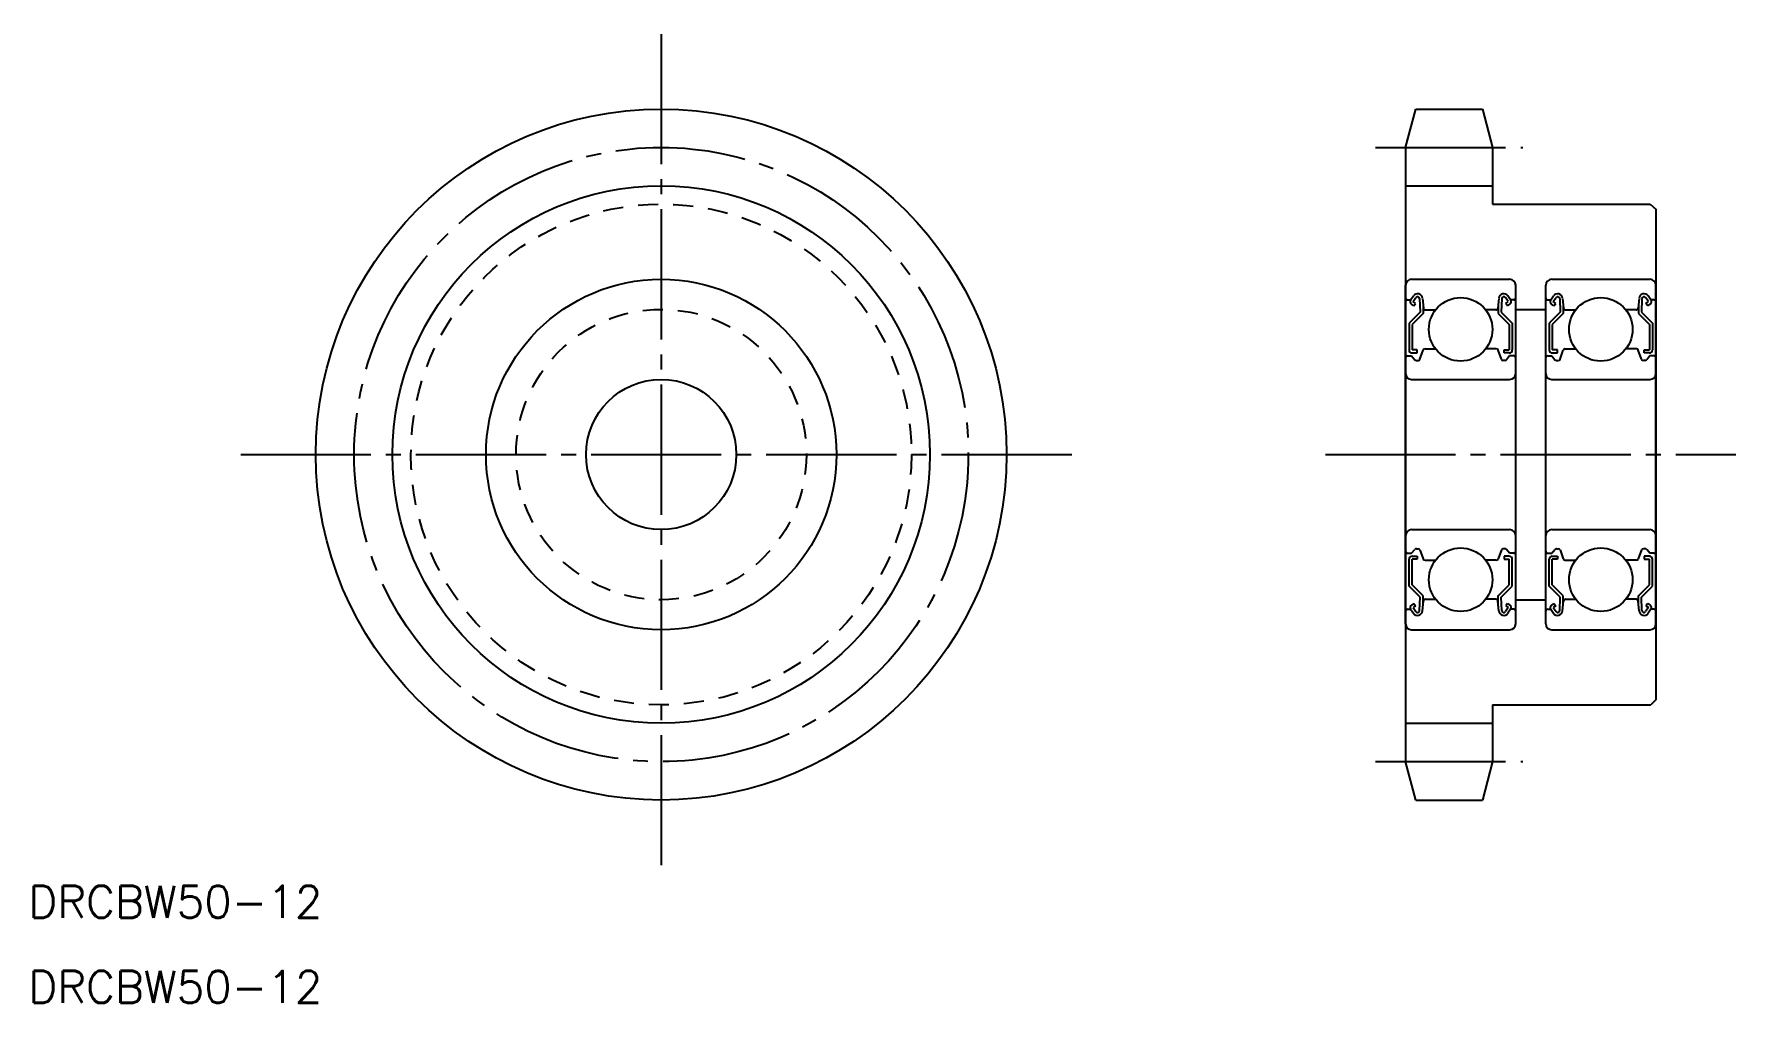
# Model space of a CAD drawing. Extents: x 51 to 221, y 192 to 289.
import ezdxf

# ---------------------------------------------------------------- set-up
doc = ezdxf.new("R2010")
doc.units = 0
doc.linetypes.add('CENTER', pattern=[17.5, 13, -1.5, 1.5, -1.5])
doc.linetypes.add('DASHED', pattern=[3.5, 2, -1.5])
doc.layers.get('0').update_dxf_attribs({"linetype": 'CONTINUOUS'})
doc.layers.add('CENTER', color=1, linetype='CENTER')
doc.styles.get("Standard").update_dxf_attribs({"font": 'txt.shx', "bigfont": '@extfont2.shx'})

msp = doc.modelspace()

# ---------------------------------------------------------------- linework, layer by layer
at = {"color": 7, "linetype": 'CONTINUOUS'}
for p, q in [((187.7, 277.72), (188.73, 281.55)), ((188.73, 281.55), (195.38, 281.55)), ((195.38, 281.55), (196.4, 277.72)), ((187.7, 277.72), (187.7, 216.38)), ((196.4, 277.72), (196.4, 272.05)), ((196.4, 272.05), (212.15, 272.05)), ((212.15, 272.05), (212.7, 271.55)), ((212.7, 271.55), (212.7, 222.55)), ((196.4, 222.05), (196.4, 216.38)), ((196.4, 222.05), (212.2, 222.05)), ((212.7, 222.55), (212.2, 222.05)), ((188.73, 212.55), (187.7, 216.38)), ((196.4, 216.38), (195.38, 212.55)), ((188.73, 212.55), (195.38, 212.55))]:
    msp.add_line(p, q, dxfattribs=at)
at = {"color": 3, "linetype": 'CONTINUOUS'}
for p, q in [((187.7, 273.89), (196.4, 273.89)), ((187.7, 220.21), (196.4, 220.21))]:
    msp.add_line(p, q, dxfattribs=at)
for p, q in [((187.7, 230.15), (187.7, 263.95)), ((188.3, 264.55), (198.1, 264.55)), ((198.7, 230.15), (198.7, 263.95)), ((201.7, 230.15), (201.7, 263.95)), ((202.3, 264.55), (212.1, 264.55)), ((212.7, 230.15), (212.7, 263.95)), ((187.9, 262.5), (188.2, 262.5)), ((188.2, 262.5), (188.48, 262.89)), ((188.52, 261.91), (188.28, 262.08)), ((188.45, 262.33), (188.73, 262.73)), ((188.7, 262.15), (188.45, 262.33)), ((188.52, 261.91), (188.7, 262.15)), ((189.1, 262.62), (189.15, 261.27)), ((189.39, 262.65), (189.48, 261.68)), ((189.45, 262.02), (189.45, 261.15)), ((197.02, 262.65), (196.93, 261.68)), ((196.96, 262.02), (196.96, 261.15)), ((197.31, 262.62), (197.26, 261.27)), ((197.96, 262.33), (197.68, 262.73)), ((197.71, 262.15), (197.96, 262.33)), ((197.89, 261.91), (197.71, 262.15)), ((197.89, 261.91), (198.13, 262.08)), ((198.2, 262.5), (197.93, 262.89)), ((198.5, 262.5), (198.2, 262.5)), ((201.9, 262.5), (202.2, 262.5)), ((202.2, 262.5), (202.48, 262.89)), ((202.52, 261.91), (202.28, 262.08)), ((202.45, 262.33), (202.73, 262.73)), ((202.7, 262.15), (202.45, 262.33)), ((202.52, 261.91), (202.7, 262.15)), ((203.1, 262.62), (203.15, 261.27)), ((203.39, 262.65), (203.48, 261.68)), ((203.45, 262.02), (203.45, 261.15)), ((211.02, 262.65), (210.93, 261.68)), ((210.96, 262.02), (210.96, 261.15)), ((211.31, 262.62), (211.26, 261.27)), ((211.96, 262.33), (211.68, 262.73)), ((211.71, 262.15), (211.96, 262.33)), ((211.89, 261.91), (211.71, 262.15)), ((211.89, 261.91), (212.13, 262.08)), ((212.2, 262.5), (211.93, 262.89)), ((212.5, 262.5), (212.2, 262.5)), ((189.15, 261.27), (188.05, 260.17)), ((188.05, 260.17), (188.05, 257.5)), ((189.45, 261.15), (188.35, 260.05)), ((189.68, 261.5), (190.7, 261.5)), ((196.73, 261.5), (195.71, 261.5)), ((196.96, 261.15), (198.06, 260.05)), ((197.26, 261.27), (198.36, 260.17)), ((198.36, 260.17), (198.36, 257.5)), ((198.7, 261.55), (201.7, 261.55)), ((203.15, 261.27), (202.05, 260.17)), ((202.05, 260.17), (202.05, 257.5)), ((203.45, 261.15), (202.35, 260.05)), ((203.68, 261.5), (204.7, 261.5)), ((210.73, 261.5), (209.71, 261.5)), ((210.96, 261.15), (212.06, 260.05)), ((211.26, 261.27), (212.36, 260.17)), ((212.36, 260.17), (212.36, 257.5)), ((188.35, 260.05), (188.35, 257.5)), ((198.06, 260.05), (198.06, 257.5)), ((202.35, 260.05), (202.35, 257.5)), ((212.06, 260.05), (212.06, 257.5)), ((187.9, 256.9), (188.3, 256.9)), ((188.3, 256.9), (188.62, 256.52)), ((188.87, 257.5), (188.35, 257.5)), ((188.35, 257.2), (188.87, 257.2)), ((188.87, 257.2), (188.87, 257.5)), ((189.14, 256.58), (189.46, 257.47)), ((189.65, 257.6), (190.7, 257.6)), ((196.76, 257.6), (195.71, 257.6)), ((197.27, 256.58), (196.95, 257.47)), ((197.54, 257.5), (198.06, 257.5)), ((197.54, 257.2), (197.54, 257.5)), ((198.06, 257.2), (197.54, 257.2)), ((198.1, 256.9), (197.79, 256.52)), ((198.5, 256.9), (198.1, 256.9)), ((201.9, 256.9), (202.3, 256.9)), ((202.3, 256.9), (202.62, 256.52)), ((202.87, 257.5), (202.35, 257.5)), ((202.35, 257.2), (202.87, 257.2)), ((202.87, 257.2), (202.87, 257.5)), ((203.14, 256.58), (203.46, 257.47)), ((203.65, 257.6), (204.7, 257.6)), ((210.76, 257.6), (209.71, 257.6)), ((211.27, 256.58), (210.95, 257.47)), ((211.54, 257.5), (212.06, 257.5)), ((211.54, 257.2), (211.54, 257.5)), ((212.06, 257.2), (211.54, 257.2)), ((212.1, 256.9), (211.79, 256.52)), ((212.5, 256.9), (212.1, 256.9)), ((188.78, 256.45), (188.95, 256.45)), ((197.63, 256.45), (197.46, 256.45)), ((202.78, 256.45), (202.95, 256.45)), ((211.63, 256.45), (211.46, 256.45)), ((188.3, 254.55), (198.1, 254.55)), ((202.3, 254.55), (212.1, 254.55)), ((187.7, 247.05), (187.7, 247.05)), ((201.7, 247.05), (201.7, 247.05)), ((187.7, 238.8), (187.7, 238.8)), ((188.3, 239.55), (198.1, 239.55)), ((201.7, 238.8), (201.7, 238.8)), ((202.3, 239.55), (212.1, 239.55)), ((187.9, 237.2), (188.3, 237.2)), ((188.05, 233.92), (188.05, 236.6)), ((188.3, 237.2), (188.62, 237.58)), ((188.35, 236.9), (188.87, 236.9)), ((188.35, 234.05), (188.35, 236.6)), ((188.87, 236.6), (188.35, 236.6)), ((188.78, 237.65), (188.95, 237.65)), ((188.87, 236.9), (188.87, 236.6)), ((189.14, 237.52), (189.46, 236.63)), ((189.65, 236.5), (190.7, 236.5)), ((196.76, 236.5), (195.71, 236.5)), ((197.27, 237.52), (196.95, 236.63)), ((197.63, 237.65), (197.46, 237.65)), ((197.54, 236.9), (197.54, 236.6)), ((198.06, 236.9), (197.54, 236.9)), ((197.54, 236.6), (198.06, 236.6)), ((198.1, 237.2), (197.79, 237.58)), ((198.06, 234.05), (198.06, 236.6)), ((198.5, 237.2), (198.1, 237.2)), ((198.36, 233.92), (198.36, 236.6)), ((201.9, 237.2), (202.3, 237.2)), ((202.05, 233.92), (202.05, 236.6)), ((202.3, 237.2), (202.62, 237.58)), ((202.35, 236.9), (202.87, 236.9)), ((202.35, 234.05), (202.35, 236.6)), ((202.87, 236.6), (202.35, 236.6)), ((202.78, 237.65), (202.95, 237.65)), ((202.87, 236.9), (202.87, 236.6)), ((203.14, 237.52), (203.46, 236.63)), ((203.65, 236.5), (204.7, 236.5)), ((210.76, 236.5), (209.71, 236.5)), ((211.27, 237.52), (210.95, 236.63)), ((211.63, 237.65), (211.46, 237.65)), ((211.54, 236.9), (211.54, 236.6)), ((212.06, 236.9), (211.54, 236.9)), ((211.54, 236.6), (212.06, 236.6)), ((212.1, 237.2), (211.79, 237.58)), ((212.06, 234.05), (212.06, 236.6)), ((212.5, 237.2), (212.1, 237.2)), ((212.36, 233.92), (212.36, 236.6)), ((189.15, 232.82), (188.05, 233.92)), ((189.45, 232.95), (188.35, 234.05)), ((189.45, 232.08), (189.45, 232.95)), ((196.96, 232.95), (198.06, 234.05)), ((196.96, 232.08), (196.96, 232.95)), ((197.26, 232.82), (198.36, 233.92)), ((203.15, 232.82), (202.05, 233.92)), ((203.45, 232.95), (202.35, 234.05)), ((203.45, 232.08), (203.45, 232.95)), ((210.96, 232.95), (212.06, 234.05)), ((210.96, 232.08), (210.96, 232.95)), ((211.26, 232.82), (212.36, 233.92)), ((187.9, 231.6), (188.2, 231.6)), ((188.2, 231.6), (188.48, 231.2)), ((188.52, 232.19), (188.28, 232.02)), ((188.7, 231.94), (188.45, 231.77)), ((188.45, 231.77), (188.73, 231.37)), ((188.52, 232.19), (188.7, 231.94)), ((189.1, 231.47), (189.15, 232.82)), ((189.39, 231.44), (189.48, 232.41)), ((189.68, 232.6), (190.7, 232.6)), ((196.73, 232.6), (195.71, 232.6)), ((197.02, 231.44), (196.93, 232.41)), ((197.31, 231.47), (197.26, 232.82)), ((197.96, 231.77), (197.68, 231.37)), ((197.89, 232.19), (197.71, 231.94)), ((197.71, 231.94), (197.96, 231.77)), ((197.89, 232.19), (198.13, 232.02)), ((198.2, 231.6), (197.93, 231.2)), ((198.5, 231.6), (198.2, 231.6)), ((198.7, 232.55), (201.7, 232.55)), ((201.9, 231.6), (202.2, 231.6)), ((202.2, 231.6), (202.48, 231.2)), ((202.52, 232.19), (202.28, 232.02)), ((202.7, 231.94), (202.45, 231.77)), ((202.45, 231.77), (202.73, 231.37)), ((202.52, 232.19), (202.7, 231.94)), ((203.1, 231.47), (203.15, 232.82)), ((203.39, 231.44), (203.48, 232.41)), ((203.68, 232.6), (204.7, 232.6)), ((210.73, 232.6), (209.71, 232.6)), ((211.02, 231.44), (210.93, 232.41)), ((211.31, 231.47), (211.26, 232.82)), ((211.96, 231.77), (211.68, 231.37)), ((211.89, 232.19), (211.71, 231.94)), ((211.71, 231.94), (211.96, 231.77)), ((211.89, 232.19), (212.13, 232.02)), ((212.2, 231.6), (211.93, 231.2)), ((212.5, 231.6), (212.2, 231.6)), ((188.3, 229.55), (198.1, 229.55)), ((202.3, 229.55), (212.1, 229.55))]:
    msp.add_line(p, q)
at = {"color": 7, "linetype": 'CONTINUOUS'}
for radius in [34.5, 17.5, 7.5]:
    msp.add_circle((113.35, 247.05), radius, dxfattribs=at)
at = {"color": 3, "linetype": 'CONTINUOUS'}
msp.add_circle((113.35, 247.05), 26.84, dxfattribs=at)
at = {"color": 3, "linetype": 'DASHED'}
for radius in [25, 14.5]:
    msp.add_circle((113.35, 247.05), radius, dxfattribs=at)
for centre in [(193.2, 259.55), (207.2, 259.55), (193.2, 234.55), (207.2, 234.55)]:
    msp.add_circle(centre, 3.17)
for centre, radius, start, end in [((188.3, 263.95), 0.6, 90, 180), ((198.1, 263.95), 0.6, 0, 90), ((202.3, 263.95), 0.6, 90, 180), ((212.1, 263.95), 0.6, 0, 90), ((187.9, 262.7), 0.2, 180, 270), ((188.45, 262.32), 0.3, 144.9356, 235.0377), ((188.89, 262.61), 0.5, 5.065, 144.9356), ((188.9, 262.61), 0.2, 2.1312, 144.9367), ((197.52, 262.61), 0.5, 35.0644, 174.935), ((197.51, 262.61), 0.2, 35.0633, 177.8688), ((197.96, 262.32), 0.3, 304.9623, 35.0644), ((198.5, 262.7), 0.2, 270, 0), ((201.9, 262.7), 0.2, 180, 270), ((202.45, 262.32), 0.3, 144.9356, 235.0377), ((202.89, 262.61), 0.5, 5.065, 144.9356), ((202.9, 262.61), 0.2, 2.1312, 144.9367), ((211.52, 262.61), 0.5, 35.0644, 174.935), ((211.51, 262.61), 0.2, 35.0633, 177.8688), ((211.96, 262.32), 0.3, 304.9623, 35.0644), ((212.5, 262.7), 0.2, 270, 0), ((189.68, 261.7), 0.2, 185.065, 270), ((196.73, 261.7), 0.2, 270, 354.935), ((203.68, 261.7), 0.2, 185.065, 270), ((210.73, 261.7), 0.2, 270, 354.935), ((187.9, 256.7), 0.2, 90, 180), ((188.35, 257.5), 0.3, 180, 270), ((189.65, 257.4), 0.2, 90, 159.9703), ((196.76, 257.4), 0.2, 20.0297, 90), ((198.06, 257.5), 0.3, 270, 0), ((198.5, 256.7), 0.2, 0, 90), ((201.9, 256.7), 0.2, 90, 180), ((202.35, 257.5), 0.3, 180, 270), ((203.65, 257.4), 0.2, 90, 159.9703), ((210.76, 257.4), 0.2, 20.0297, 90), ((212.06, 257.5), 0.3, 270, 0), ((212.5, 256.7), 0.2, 0, 90), ((188.3, 255.15), 0.6, 180, 270), ((188.78, 256.65), 0.2, 219.997, 270), ((188.95, 256.65), 0.2, 270, 339.9703), ((197.46, 256.65), 0.2, 200.0297, 270), ((197.63, 256.65), 0.2, 270, 320.003), ((198.1, 255.15), 0.6, 270, 0), ((202.3, 255.15), 0.6, 180, 270), ((202.78, 256.65), 0.2, 219.997, 270), ((202.95, 256.65), 0.2, 270, 339.9703), ((211.46, 256.65), 0.2, 200.0297, 270), ((211.63, 256.65), 0.2, 270, 320.003), ((212.1, 255.15), 0.6, 270, 0), ((188.3, 238.95), 0.6, 90, 180), ((198.1, 238.95), 0.6, 0, 90), ((202.3, 238.95), 0.6, 90, 180), ((212.1, 238.95), 0.6, 0, 90), ((187.9, 237.4), 0.2, 180, 270), ((188.35, 236.6), 0.3, 90, 180), ((188.78, 237.45), 0.2, 90, 140.003), ((188.95, 237.45), 0.2, 20.0297, 90), ((189.65, 236.7), 0.2, 200.0297, 270), ((196.76, 236.7), 0.2, 270, 339.9703), ((197.46, 237.45), 0.2, 90, 159.9703), ((197.63, 237.45), 0.2, 39.997, 90), ((198.06, 236.6), 0.3, 0, 90), ((198.5, 237.4), 0.2, 270, 0), ((201.9, 237.4), 0.2, 180, 270), ((202.35, 236.6), 0.3, 90, 180), ((202.78, 237.45), 0.2, 90, 140.003), ((202.95, 237.45), 0.2, 20.0297, 90), ((203.65, 236.7), 0.2, 200.0297, 270), ((210.76, 236.7), 0.2, 270, 339.9703), ((211.46, 237.45), 0.2, 90, 159.9703), ((211.63, 237.45), 0.2, 39.997, 90), ((212.06, 236.6), 0.3, 0, 90), ((212.5, 237.4), 0.2, 270, 0), ((187.9, 231.4), 0.2, 90, 180), ((188.45, 231.77), 0.3, 124.9623, 215.0644), ((188.89, 231.49), 0.5, 215.0644, 354.935), ((188.9, 231.48), 0.2, 215.0633, 357.8688), ((189.68, 232.4), 0.2, 90, 174.935), ((196.73, 232.4), 0.2, 5.065, 90), ((197.52, 231.49), 0.5, 185.065, 324.9356), ((197.51, 231.48), 0.2, 182.1312, 324.9367), ((197.96, 231.77), 0.3, 324.9356, 55.0377), ((198.5, 231.4), 0.2, 0, 90), ((201.9, 231.4), 0.2, 90, 180), ((202.45, 231.77), 0.3, 124.9623, 215.0644), ((202.89, 231.49), 0.5, 215.0644, 354.935), ((202.9, 231.48), 0.2, 215.0633, 357.8688), ((203.68, 232.4), 0.2, 90, 174.935), ((210.73, 232.4), 0.2, 5.065, 90), ((211.52, 231.49), 0.5, 185.065, 324.9356), ((211.51, 231.48), 0.2, 182.1312, 324.9367), ((211.96, 231.77), 0.3, 324.9356, 55.0377), ((212.5, 231.4), 0.2, 0, 90), ((188.3, 230.15), 0.6, 180, 270), ((198.1, 230.15), 0.6, 270, 0), ((202.3, 230.15), 0.6, 180, 270), ((212.1, 230.15), 0.6, 270, 0)]:
    msp.add_arc(centre, radius, start, end)
at = {"layer": 'CENTER', "color": 1, "linetype": 'CENTER'}
for p, q in [((113.35, 289.04), (113.35, 205.05)), ((184.7, 277.72), (199.4, 277.72)), ((71.35, 247.05), (155.35, 247.05)), ((179.7, 247.05), (220.7, 247.05)), ((184.7, 216.38), (199.4, 216.38))]:
    msp.add_line(p, q, dxfattribs=at)
msp.add_circle((113.35, 247.05), 30.67, dxfattribs=at)

# ---------------------------------------------------------------- texts
at = {"color": 7, "linetype": 'CONTINUOUS'}
for p in [(50.15, 200.79), (50.15, 192.28)]:
    msp.add_text('DRCBW50-12', height=3.2, dxfattribs=at).set_placement(p)

doc.saveas('drawing.dxf')
